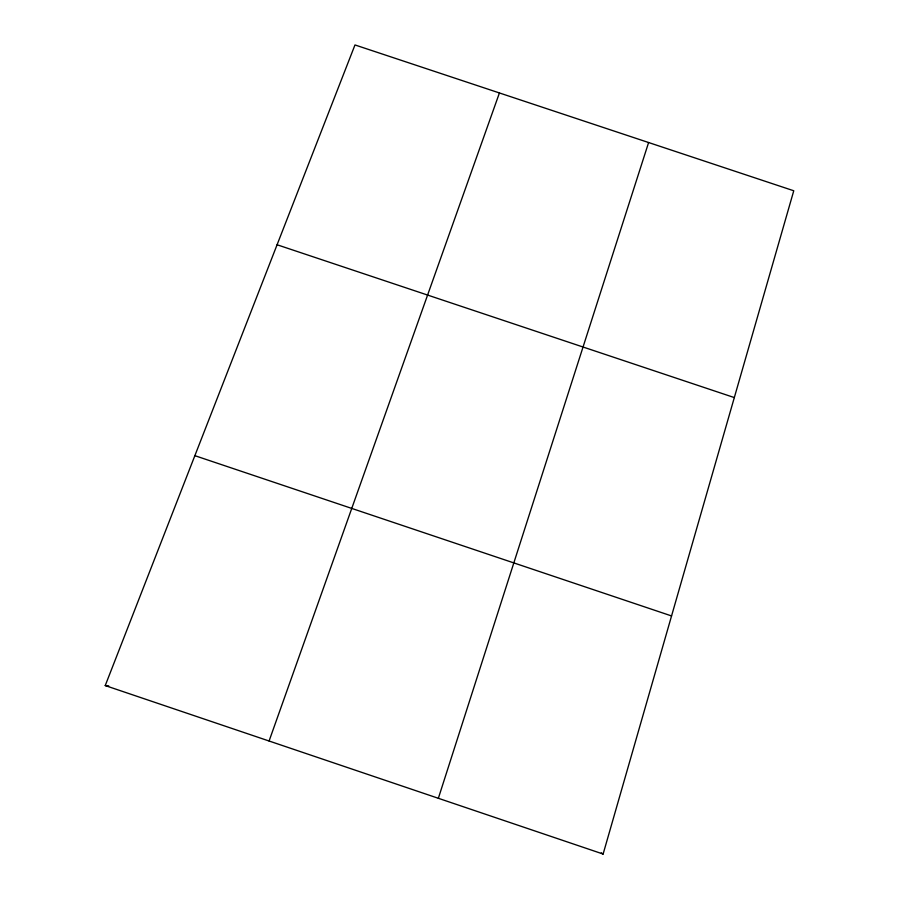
<?xml version="1.0" encoding="UTF-8"?>
<svg xmlns="http://www.w3.org/2000/svg" width="899" height="899" viewBox="0 0 899 899"><rect width="100%" height="100%" fill="white"/><g stroke="black" fill="none" stroke-linecap="round" stroke-linejoin="round"><path stroke-width="1.35" d="M603.117 854.05L793.761 190.768L354.981 44.95L105.239 685.566L603.117 854.05L601.319 852.881M438.352 798.301L648.606 142.525M269.082 741.012L499.428 92.957M105.239 685.566L108.745 685.915M277.094 244.764L734.314 397.572M194.869 455.669L671.553 615.939"/></g></svg>
